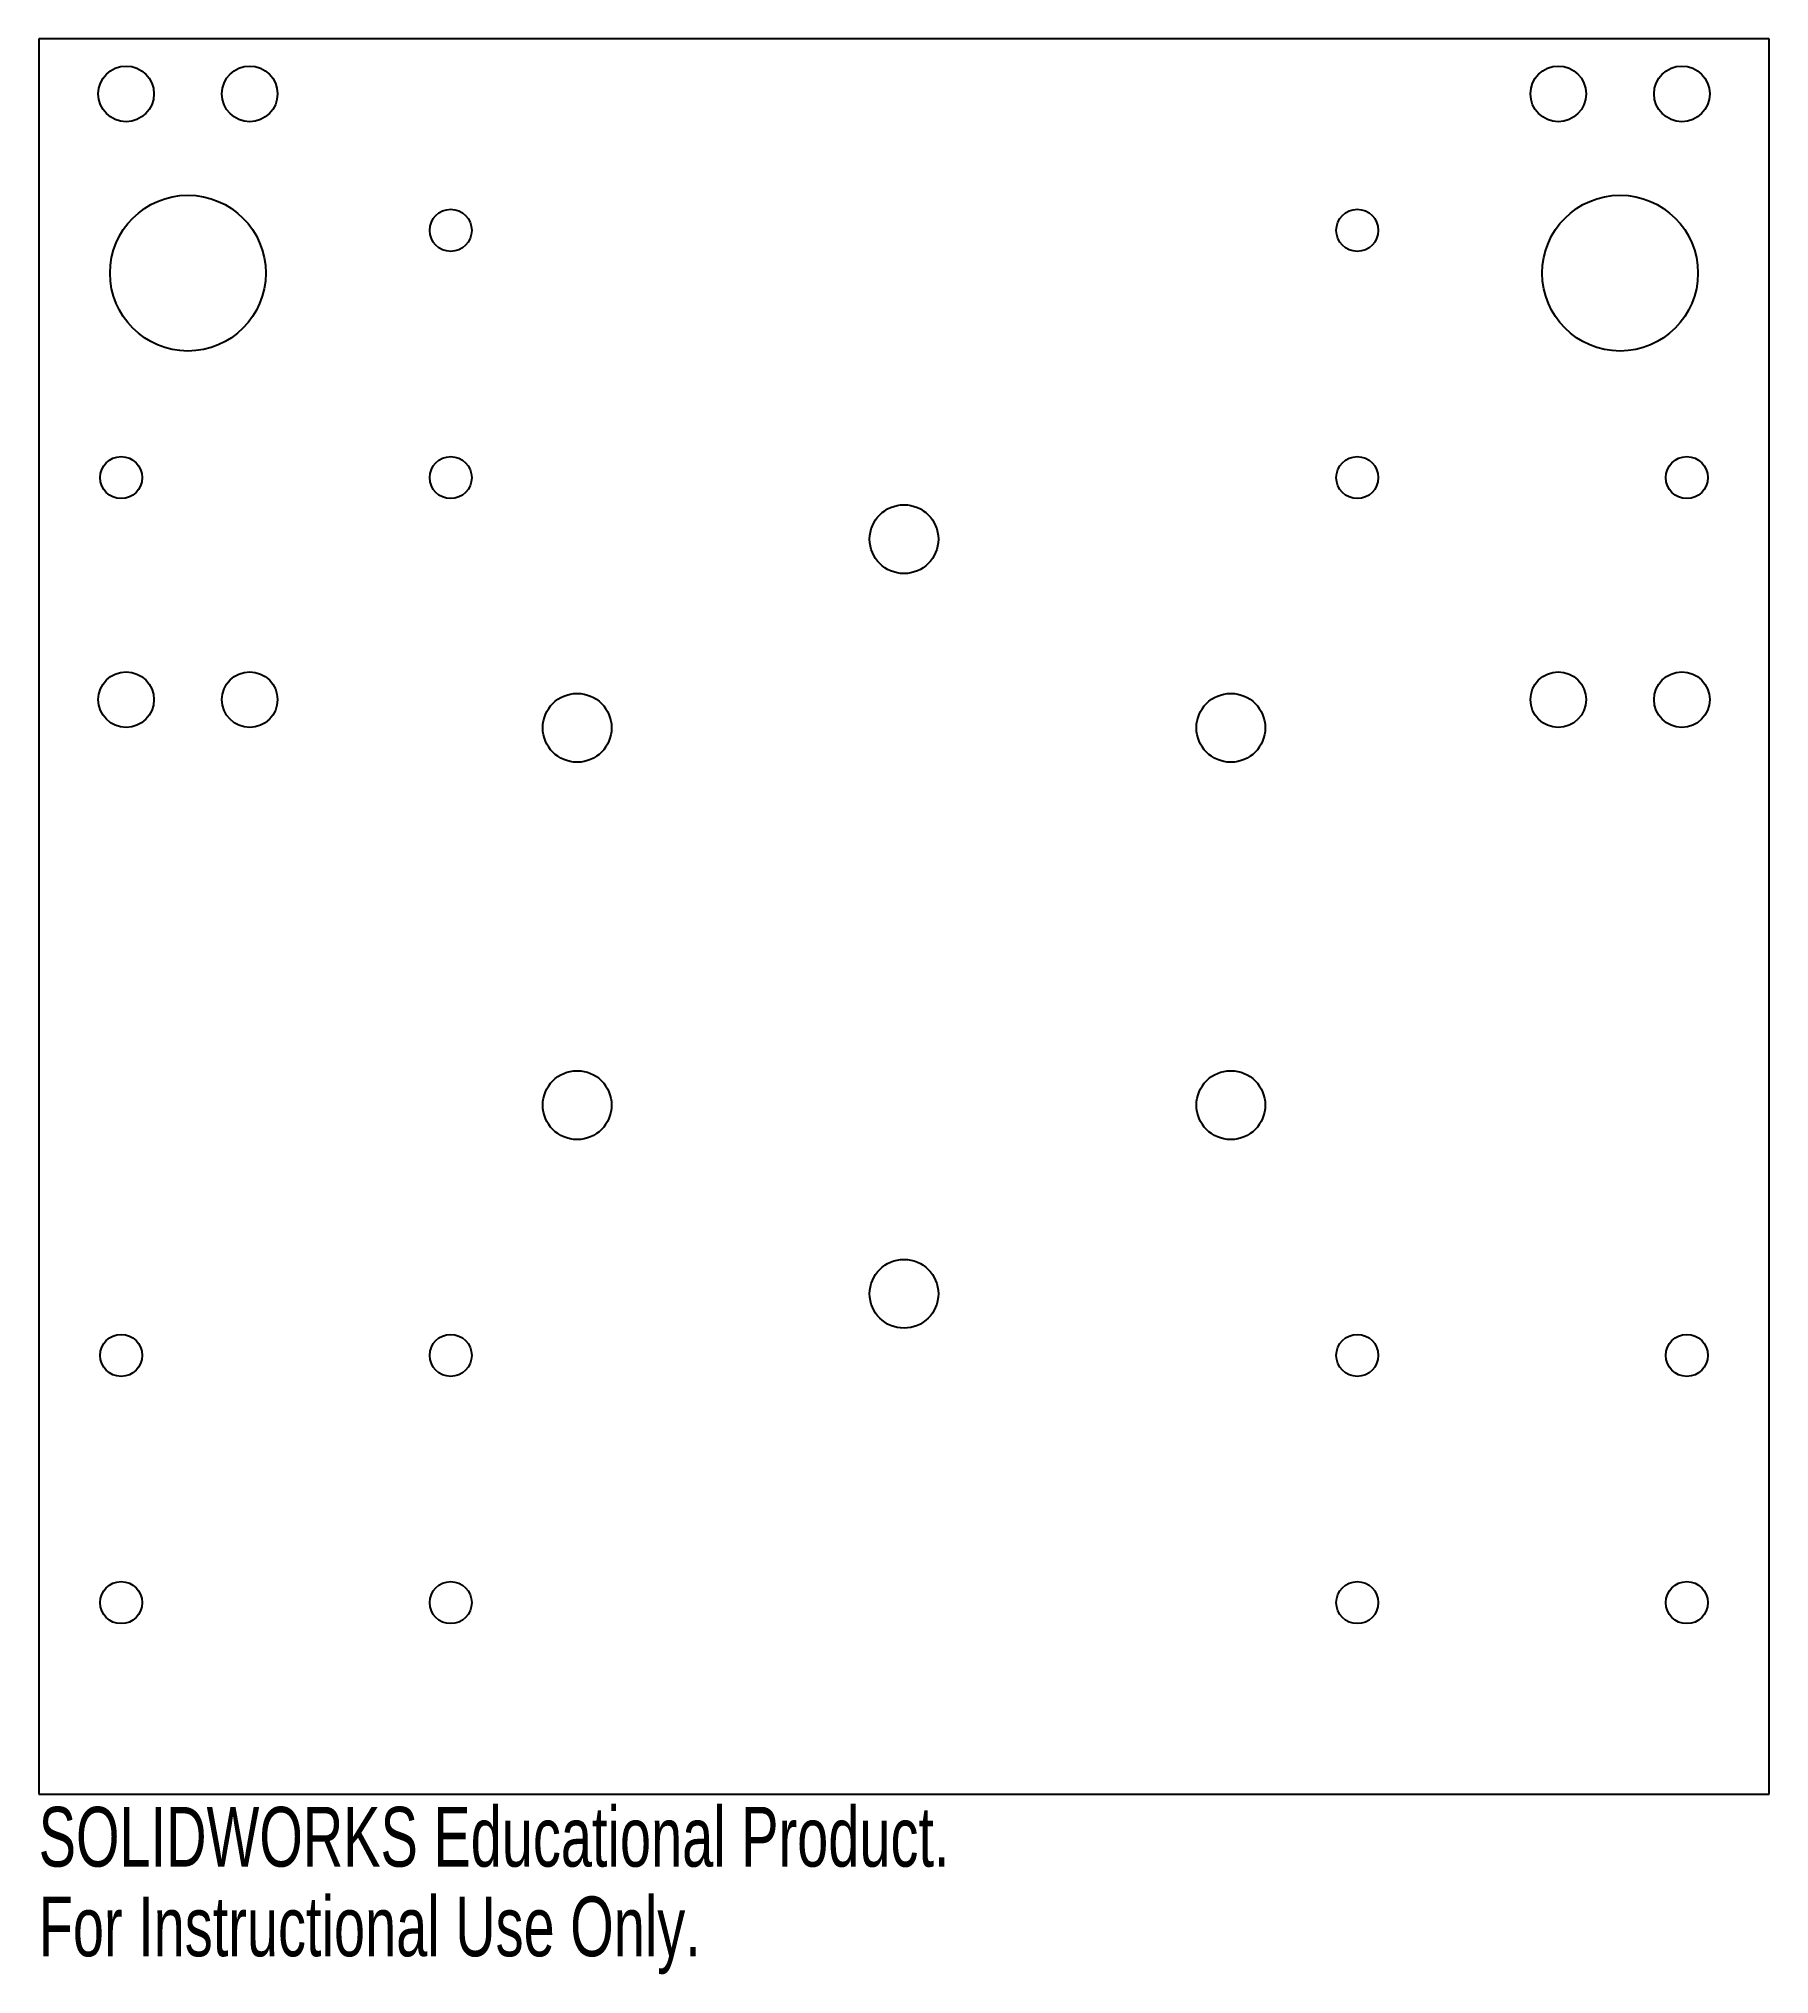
# Model space of a CAD drawing. Header units: millimetres. Extents: x -70 to 70, y -86 to 71.
import ezdxf

# ---------------------------------------------------------------- set-up
doc = ezdxf.new("R2010")
doc.units = ezdxf.units.MM
doc.styles.add('SLDTEXTSTYLE0', font='TXT', dxfattribs={"width": 0.7})

msp = doc.modelspace()

# ---------------------------------------------------------------- linework, layer by layer
at = {"color": 7, "linetype": 'Continuous', "lineweight": 25}
for p, q in [((-70, 71), (-70, -71)), ((70, 71), (-70, 71)), ((70, -71), (70, 71)), ((-70, -71), (70, -71))]:
    msp.add_line(p, q, dxfattribs=at)
for centre, radius in [((-62.93, 66.54), 2.25), ((-52.93, 66.54), 2.25), ((52.93, 66.54), 2.25), ((62.93, 66.54), 2.25), ((-57.93, 52.04), 6.3), ((57.93, 52.04), 6.3), ((-36.67, 55.5), 1.7), ((36.67, 55.5), 1.7), ((-63.33, 35.5), 1.7), ((-36.67, 35.5), 1.7), ((36.67, 35.5), 1.7), ((63.33, 35.5), 1.7), ((0, 30.52), 2.78), ((-62.93, 17.54), 2.25), ((-52.93, 17.54), 2.25), ((52.93, 17.54), 2.25), ((62.93, 17.54), 2.25), ((-26.44, 15.26), 2.78), ((26.44, 15.26), 2.78), ((-26.44, -15.26), 2.78), ((26.44, -15.26), 2.78), ((0, -30.52), 2.78), ((-63.33, -35.5), 1.7), ((-36.67, -35.5), 1.7), ((36.67, -35.5), 1.7), ((63.33, -35.5), 1.7), ((-63.33, -55.5), 1.7), ((-36.67, -55.5), 1.7), ((36.67, -55.5), 1.7), ((63.33, -55.5), 1.7)]:
    msp.add_circle(centre, radius, dxfattribs=at)

# ---------------------------------------------------------------- texts
at = {"color": 7, "linetype": 'Continuous', "char_height": 4.8336, "attachment_point": 1, "style": 'SLDTEXTSTYLE0'}
for s, insert in [('SOLIDWORKS Educational Product.', (-70, -72.02)), ('For Instructional Use Only.', (-70, -79.27))]:
    msp.add_mtext(s, dxfattribs=dict(at, insert=insert))

doc.saveas('drawing.dxf')
